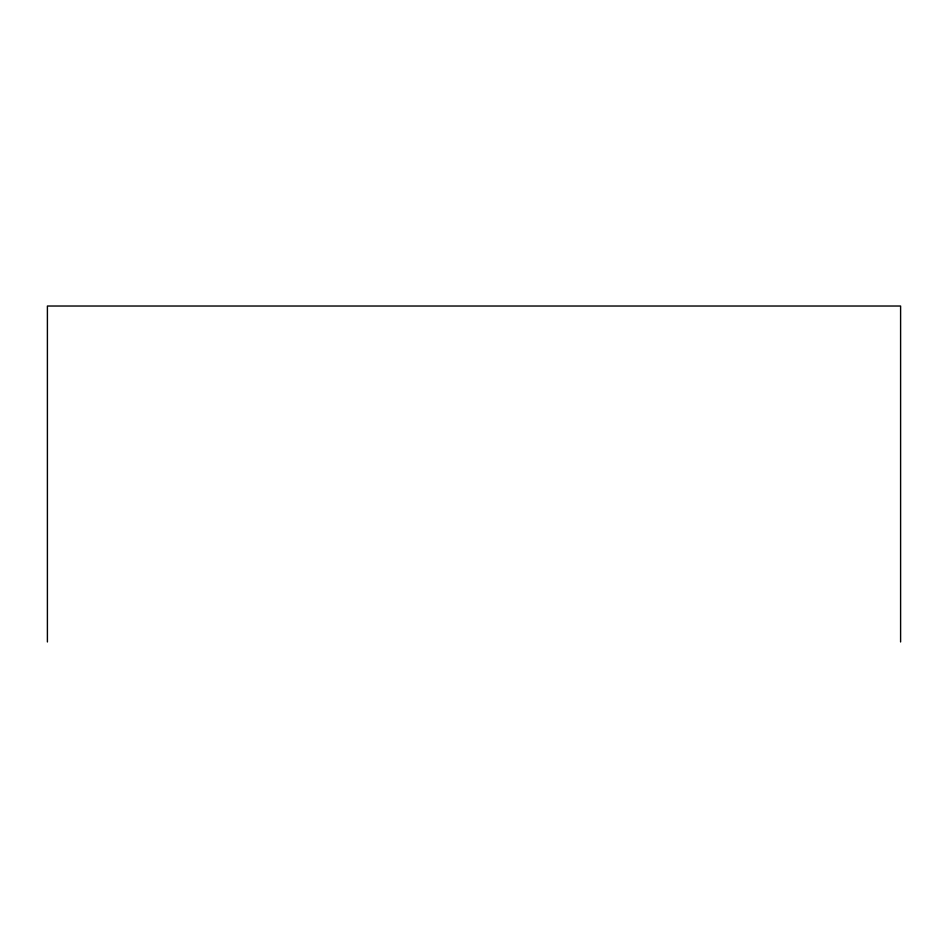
<?xml version="1.0" encoding="UTF-8"?>
<svg xmlns="http://www.w3.org/2000/svg" width="948" height="948" viewBox="0 0 948 948"><rect width="100%" height="100%" fill="white"/><g stroke="black" fill="none" stroke-linecap="round" stroke-linejoin="round"><path stroke-width="1.42" d="M900.6 641.974L900.6 306.026L47.4 306.026L47.4 641.974"/></g></svg>
